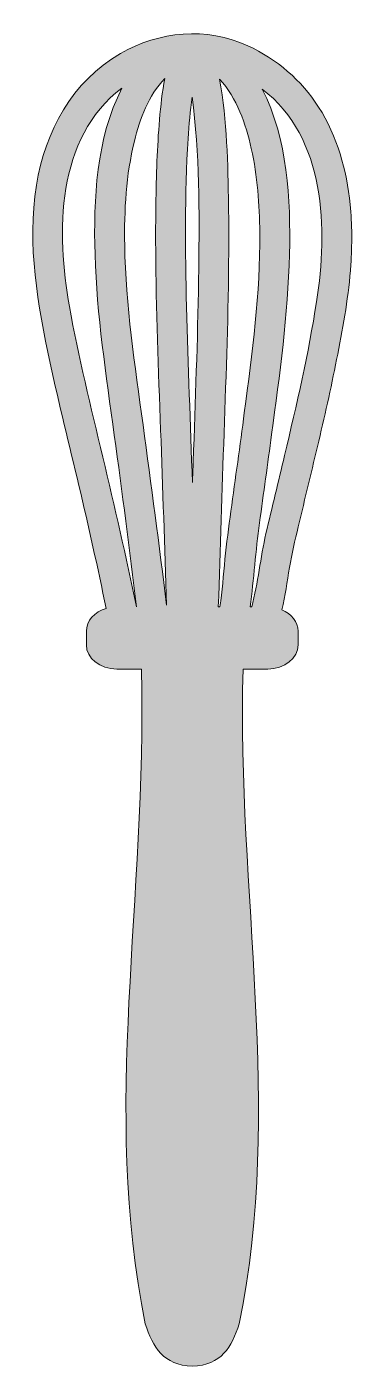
# Model space of a CAD drawing. Header units: inches. Extents: x 0 to 24, y 0 to 102.
import ezdxf

# ---------------------------------------------------------------- set-up
doc = ezdxf.new("R2010")
doc.units = ezdxf.units.IN
doc.header["$MEASUREMENT"] = 0
doc.layers.add('Layer 1', color=7, linetype='Continuous')

msp = doc.modelspace()

# ---------------------------------------------------------------- hatches: boundary and pattern name
at = {"layer": 'Layer 1', "true_color": 0x274391}
h = msp.add_hatch(color=177, dxfattribs=at)
h.dxf.hatch_style = 2
edge = h.paths.add_edge_path()
edge.add_spline(control_points=[(21.77, 96), (20.46, 98.05), (18.58, 99.66), (16.37, 100.68), (13.25, 102.12), (9.61, 101.79), (6.67, 100.08), (2.99, 97.95), (0.94, 94.15), (0.28, 90.04), (-0.45, 85.48), (0.38, 80.93), (1.33, 76.47), (2, 73.35), (2.77, 70.25), (3.51, 67.14), (4.26, 64.03), (4.93, 60.9), (5.6, 57.78), (4.71, 57.52), (4.08, 56.84), (4.08, 56.04), (4.08, 56.04), (4.08, 55), (4.08, 55), (4.08, 53.98), (5.12, 53.15), (6.4, 53.15), (6.4, 53.15), (8.28, 53.15), (8.28, 53.15), (8.71, 35.54), (5.21, 19.68), (8.57, 3.24), (9.15, 1.46), (9.94, 0.07), (12.15, 0), (14.36, 0.08), (15.15, 1.46), (15.73, 3.24), (19.08, 19.65), (15.53, 36.26), (16.01, 53.15), (16.01, 53.15), (17.89, 53.15), (17.89, 53.15), (19.17, 53.15), (20.21, 53.98), (20.21, 55), (20.21, 55), (20.21, 56.04), (20.21, 56.04), (20.21, 56.75), (19.7, 57.37), (18.97, 57.68), (19.22, 58.74), (19.38, 59.82), (19.55, 60.89), (19.72, 61.94), (19.97, 62.97), (20.22, 64), (20.73, 66.18), (21.26, 68.36), (21.78, 70.54), (22.3, 72.75), (22.79, 74.95), (23.22, 77.17), (23.66, 79.42), (24.07, 81.68), (24.22, 83.97), (24.32, 85.5), (24.32, 87.05), (24.17, 88.58), (23.9, 91.18), (23.19, 93.78), (21.77, 96)], knot_values=[0, 0, 0, 0, 1, 1, 1, 2, 2, 2, 3, 3, 3, 4, 4, 4, 5, 5, 5, 6, 6, 6, 7, 7, 7, 8, 8, 8, 9, 9, 9, 10, 10, 10, 11, 11, 11, 12, 12, 12, 13, 13, 13, 14, 14, 14, 15, 15, 15, 16, 16, 16, 17, 17, 17, 18, 18, 18, 19, 19, 19, 20, 20, 20, 21, 21, 21, 22, 22, 22, 23, 23, 23, 24, 24, 24, 25, 25, 25, 25], degree=3, periodic=1)
edge = h.paths.add_edge_path()
edge.add_spline(control_points=[(14.23, 98.13), (15.55, 96.68), (16.22, 94.73), (16.64, 92.84), (17.11, 90.74), (17.27, 88.57), (17.29, 86.41), (17.33, 81.83), (16.7, 77.24), (16.11, 72.7), (15.78, 70.19), (15.43, 67.69), (15.09, 65.18), (14.93, 63.97), (14.75, 62.76), (14.63, 61.54), (14.52, 60.32), (14.43, 59.1), (14.25, 57.89), (14.25, 57.89), (14.13, 57.89), (14.13, 57.89), (14.29, 62.31), (14.41, 66.73), (14.57, 71.14), (14.73, 75.74), (14.9, 80.33), (14.92, 84.93), (14.93, 86.11), (14.93, 87.3), (14.91, 88.48), (14.86, 91.69), (14.79, 94.96), (14.23, 98.13)], knot_values=[0, 0, 0, 0, 1, 1, 1, 2, 2, 2, 3, 3, 3, 4, 4, 4, 5, 5, 5, 6, 6, 6, 7, 7, 7, 8, 8, 8, 9, 9, 9, 10, 10, 10, 11, 11, 11, 11], degree=3, periodic=1)
edge = h.paths.add_edge_path()
edge.add_spline(control_points=[(12.13, 96.77), (12.72, 92.45), (12.69, 88.02), (12.64, 83.67), (12.58, 79.06), (12.41, 74.46), (12.25, 69.85), (12.22, 69.03), (12.19, 68.21), (12.16, 67.39), (12, 71.85), (11.83, 76.3), (11.71, 80.76), (11.6, 85.04), (11.56, 89.33), (11.83, 93.6), (11.9, 94.66), (12, 95.72), (12.13, 96.77)], knot_values=[0, 0, 0, 0, 1, 1, 1, 2, 2, 2, 3, 3, 3, 4, 4, 4, 5, 5, 5, 6, 6, 6, 6], degree=3, periodic=1)
edge = h.paths.add_edge_path()
edge.add_spline(control_points=[(10.05, 98.19), (9.68, 96.11), (9.55, 93.98), (9.46, 91.88), (9.37, 89.65), (9.35, 87.42), (9.36, 85.19), (9.39, 80.59), (9.57, 75.98), (9.74, 71.38), (9.89, 66.93), (10.05, 62.47), (10.19, 58.02), (9.63, 62.61), (9.02, 67.19), (8.4, 71.77), (7.78, 76.31), (7.08, 80.88), (7, 85.47), (6.96, 88.12), (7.1, 90.82), (7.74, 93.4), (8.16, 95.12), (8.82, 96.88), (10.05, 98.19)], knot_values=[0, 0, 0, 0, 1, 1, 1, 2, 2, 2, 3, 3, 3, 4, 4, 4, 5, 5, 5, 6, 6, 6, 7, 7, 7, 8, 8, 8, 8], degree=3, periodic=1)
edge = h.paths.add_edge_path()
edge.add_spline(control_points=[(6.79, 97.44), (4.83, 93.61), (4.62, 88.98), (4.74, 84.76), (4.88, 80.15), (5.59, 75.55), (6.21, 70.98), (6.81, 66.62), (7.38, 62.26), (7.91, 57.89), (7.91, 57.89), (7.91, 57.89), (7.91, 57.89), (7.09, 61.71), (6.25, 65.52), (5.33, 69.32), (4.42, 73.13), (3.49, 76.94), (2.79, 80.8), (1.78, 86.38), (1.77, 93.68), (6.79, 97.44)], knot_values=[0, 0, 0, 0, 1, 1, 1, 2, 2, 2, 3, 3, 3, 4, 4, 4, 5, 5, 5, 6, 6, 6, 7, 7, 7, 7], degree=3, periodic=1)
edge = h.paths.add_edge_path()
edge.add_spline(control_points=[(19.17, 69.43), (18.7, 67.45), (18.22, 65.47), (17.76, 63.49), (17.33, 61.64), (17.16, 59.73), (16.67, 57.89), (16.67, 57.89), (16.55, 57.89), (16.55, 57.89), (16.83, 60.02), (16.98, 62.17), (17.27, 64.3), (17.57, 66.54), (17.89, 68.79), (18.19, 71.04), (18.8, 75.59), (19.44, 80.18), (19.55, 84.78), (19.65, 88.97), (19.41, 93.57), (17.47, 97.38), (22.32, 93.66), (22.48, 86.68), (21.61, 81.16), (21, 77.21), (20.1, 73.32), (19.17, 69.43)], knot_values=[0, 0, 0, 0, 1, 1, 1, 2, 2, 2, 3, 3, 3, 4, 4, 4, 5, 5, 5, 6, 6, 6, 7, 7, 7, 8, 8, 8, 9, 9, 9, 9], degree=3, periodic=1)

# ---------------------------------------------------------------- linework, layer by layer
at = {"layer": 'Layer 1', "lineweight": 0}
for points, knots in [([(21.77, 96), (20.46, 98.05), (18.58, 99.66), (16.37, 100.68), (13.25, 102.12), (9.61, 101.79), (6.67, 100.08), (2.99, 97.95), (0.94, 94.15), (0.28, 90.04), (-0.45, 85.48), (0.38, 80.93), (1.33, 76.47), (2, 73.35), (2.77, 70.25), (3.51, 67.14), (4.26, 64.03), (4.93, 60.9), (5.6, 57.78), (4.71, 57.52), (4.08, 56.84), (4.08, 56.04), (4.08, 56.04), (4.08, 55), (4.08, 55), (4.08, 53.98), (5.12, 53.15), (6.4, 53.15), (6.4, 53.15), (8.28, 53.15), (8.28, 53.15), (8.71, 35.54), (5.21, 19.68), (8.57, 3.24), (9.15, 1.46), (9.94, 0.07), (12.15, 0), (14.36, 0.08), (15.15, 1.46), (15.73, 3.24), (19.08, 19.65), (15.53, 36.26), (16.01, 53.15), (16.01, 53.15), (17.89, 53.15), (17.89, 53.15), (19.17, 53.15), (20.21, 53.98), (20.21, 55), (20.21, 55), (20.21, 56.04), (20.21, 56.04), (20.21, 56.75), (19.7, 57.37), (18.97, 57.68), (19.22, 58.74), (19.38, 59.82), (19.55, 60.89), (19.72, 61.94), (19.97, 62.97), (20.22, 64), (20.73, 66.18), (21.26, 68.36), (21.78, 70.54), (22.3, 72.75), (22.79, 74.95), (23.22, 77.17), (23.66, 79.42), (24.07, 81.68), (24.22, 83.97), (24.32, 85.5), (24.32, 87.05), (24.17, 88.58), (23.9, 91.18), (23.19, 93.78), (21.77, 96)], [0, 0, 0, 0, 1, 1, 1, 2, 2, 2, 3, 3, 3, 4, 4, 4, 5, 5, 5, 6, 6, 6, 7, 7, 7, 8, 8, 8, 9, 9, 9, 10, 10, 10, 11, 11, 11, 12, 12, 12, 13, 13, 13, 14, 14, 14, 15, 15, 15, 16, 16, 16, 17, 17, 17, 18, 18, 18, 19, 19, 19, 20, 20, 20, 21, 21, 21, 22, 22, 22, 23, 23, 23, 24, 24, 24, 25, 25, 25, 25]), ([(10.05, 98.19), (9.68, 96.11), (9.55, 93.98), (9.46, 91.88), (9.37, 89.65), (9.35, 87.42), (9.36, 85.19), (9.39, 80.59), (9.57, 75.98), (9.74, 71.38), (9.89, 66.93), (10.05, 62.47), (10.19, 58.02), (9.63, 62.61), (9.02, 67.19), (8.4, 71.77), (7.78, 76.31), (7.08, 80.88), (7, 85.47), (6.96, 88.12), (7.1, 90.82), (7.74, 93.4), (8.16, 95.12), (8.82, 96.88), (10.05, 98.19)], [0, 0, 0, 0, 1, 1, 1, 2, 2, 2, 3, 3, 3, 4, 4, 4, 5, 5, 5, 6, 6, 6, 7, 7, 7, 8, 8, 8, 8]), ([(14.23, 98.13), (15.55, 96.68), (16.22, 94.73), (16.64, 92.84), (17.11, 90.74), (17.27, 88.57), (17.29, 86.41), (17.33, 81.83), (16.7, 77.24), (16.11, 72.7), (15.78, 70.19), (15.43, 67.69), (15.09, 65.18), (14.93, 63.97), (14.75, 62.76), (14.63, 61.54), (14.52, 60.32), (14.43, 59.1), (14.25, 57.89), (14.25, 57.89), (14.13, 57.89), (14.13, 57.89), (14.29, 62.31), (14.41, 66.73), (14.57, 71.14), (14.73, 75.74), (14.9, 80.33), (14.92, 84.93), (14.93, 86.11), (14.93, 87.3), (14.91, 88.48), (14.86, 91.69), (14.79, 94.96), (14.23, 98.13)], [0, 0, 0, 0, 1, 1, 1, 2, 2, 2, 3, 3, 3, 4, 4, 4, 5, 5, 5, 6, 6, 6, 7, 7, 7, 8, 8, 8, 9, 9, 9, 10, 10, 10, 11, 11, 11, 11]), ([(6.79, 97.44), (4.83, 93.61), (4.62, 88.98), (4.74, 84.76), (4.88, 80.15), (5.59, 75.55), (6.21, 70.98), (6.81, 66.62), (7.38, 62.26), (7.91, 57.89), (7.91, 57.89), (7.91, 57.89), (7.91, 57.89), (7.09, 61.71), (6.25, 65.52), (5.33, 69.32), (4.42, 73.13), (3.49, 76.94), (2.79, 80.8), (1.78, 86.38), (1.77, 93.68), (6.79, 97.44)], [0, 0, 0, 0, 1, 1, 1, 2, 2, 2, 3, 3, 3, 4, 4, 4, 5, 5, 5, 6, 6, 6, 7, 7, 7, 7]), ([(19.17, 69.43), (18.7, 67.45), (18.22, 65.47), (17.76, 63.49), (17.33, 61.64), (17.16, 59.73), (16.67, 57.89), (16.67, 57.89), (16.55, 57.89), (16.55, 57.89), (16.83, 60.02), (16.98, 62.17), (17.27, 64.3), (17.57, 66.54), (17.89, 68.79), (18.19, 71.04), (18.8, 75.59), (19.44, 80.18), (19.55, 84.78), (19.65, 88.97), (19.41, 93.57), (17.47, 97.38), (22.32, 93.66), (22.48, 86.68), (21.61, 81.16), (21, 77.21), (20.1, 73.32), (19.17, 69.43)], [0, 0, 0, 0, 1, 1, 1, 2, 2, 2, 3, 3, 3, 4, 4, 4, 5, 5, 5, 6, 6, 6, 7, 7, 7, 8, 8, 8, 9, 9, 9, 9]), ([(12.13, 96.77), (12.72, 92.45), (12.69, 88.02), (12.64, 83.67), (12.58, 79.06), (12.41, 74.46), (12.25, 69.85), (12.22, 69.03), (12.19, 68.21), (12.16, 67.39), (12, 71.85), (11.83, 76.3), (11.71, 80.76), (11.6, 85.04), (11.56, 89.33), (11.83, 93.6), (11.9, 94.66), (12, 95.72), (12.13, 96.77)], [0, 0, 0, 0, 1, 1, 1, 2, 2, 2, 3, 3, 3, 4, 4, 4, 5, 5, 5, 6, 6, 6, 6])]:
    msp.add_open_spline(points, degree=3, knots=knots, dxfattribs=at)

doc.saveas('drawing.dxf')
